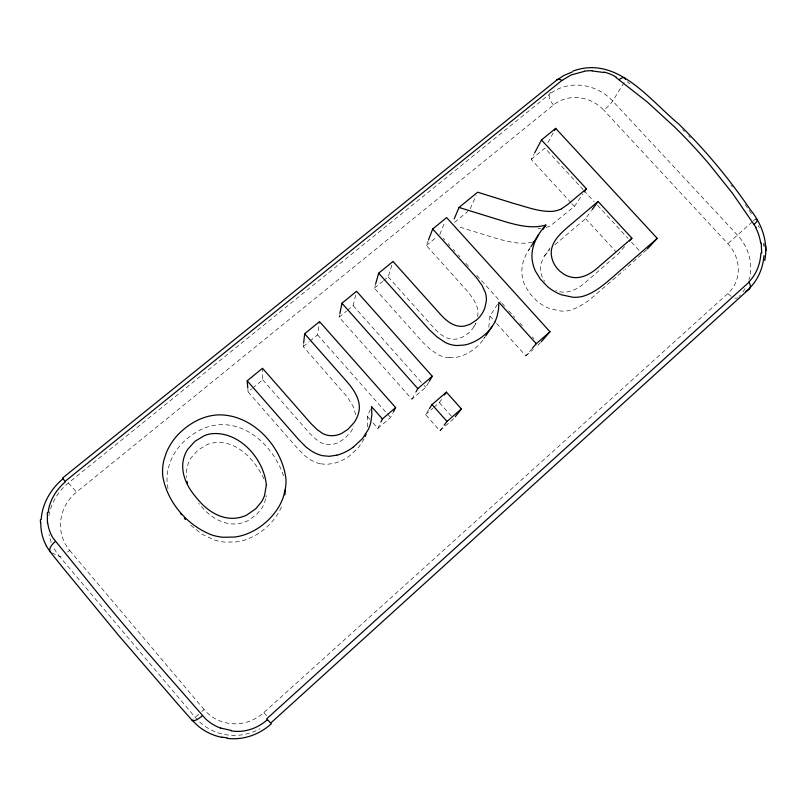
<?xml version="1.0" encoding="UTF-8"?>
<svg xmlns="http://www.w3.org/2000/svg" width="806" height="806" viewBox="0 0 806 806"><rect width="100%" height="100%" fill="white"/><g stroke="black" fill="none" stroke-linecap="round" stroke-linejoin="round"><path stroke-width="0.6" stroke-dasharray="4.03 3.02" d="M367.566 426.938L367.395 416.531L371.032 407.675M355.658 414.687L353.26 406.597L347.819 397.61L303.257 346.6L303.63 343.104M477.666 316.677L477.877 314.803A23.334 22.266 28.6 0 0 476.91 306.512L473.827 299.872L468.508 292.417L426.364 245.498L428.057 241.095M265.99 497.201L266.232 495.489M309.917 341.119L317.544 334.863L319.529 321.604M428.732 382.286L425.79 387.323L411.906 399.222L339.104 317.161L339.578 314.834M488.829 327.236L489.907 316.012L498.843 302.27M347.527 310.239L353.139 305.625L356.574 291.288M265.658 498.874L264.731 502.108A29.943 29.268 -24.9 0 1 261.859 508.123L256.328 514.802L247.664 520.837A29.893 29.218 -25.3 0 1 239.664 523.437C225.287 526.227 211.414 518.077 202.276 507.528A95.974 94.03 -8.5 0 1 198.77 503.438M168.313 468.034L170.529 461.264A56.692 55.241 -22.7 0 1 182.247 443.209C189.823 435.512 199.163 429.316 209.631 426.394A48.31 47.04 -20.9 0 1 219.877 424.691C250.424 423.281 275.672 450.181 284.065 477.575M449.254 357.723A26.85 25.732 29.2 0 1 438.242 354.741L430.283 349.371L422.797 342.298L374.397 288.175L375.717 283.571M383.585 280.629L388.19 276.851L393.016 261.466M439.804 234.465L444.811 222.093M470.19 208.814L476.165 195.526M373.027 422.928L377.863 428.409L380.382 423.14M550.498 92.186L549.42 94.322L68.399 482.965A53.861 51.282 -30.8 0 0 48.42 518.46M377.863 428.409L390.578 417.508L392.824 413.105M364.201 438.807L358.62 447.39L349.824 455.632A45.63 44.743 6.8 0 1 334.016 463.359L326.742 464.397L320.153 463.752M571.031 202.739L531.235 159.387L534.076 153.996M547.919 142.632L553.299 132.748M411.906 399.222L415.453 392.854M530.217 247.764C524.112 256.298 520.253 267.058 522.479 277.586A35.494 33.227 34.9 0 0 525.119 285.828L529.844 293.565L536.605 300.709A41.428 38.738 35.1 0 0 550.347 308.779L561.329 311.096A31.575 29.58 35.6 0 0 570.447 310.229L578.224 307.217L588.612 300.628L623.904 270.383M624.176 82.494L612.691 101.032A9.44 1.32 -43.8 0 1 603.865 110.221A36.562 33.288 30.1 0 0 553.551 104.921L76.57 492.063A42.738 40.703 -30.9 0 0 69.679 550.387A10.952 1.703 -38.9 0 1 66.485 552.866M473.958 326.652L475.883 323.569M449.254 357.723L456.337 357.28A36.401 34.829 28.5 0 0 461.183 356.071C470.906 352.766 479.469 345.925 484.829 337.17M528.283 250.777L529.482 248.943M453.718 418.717L439.895 430.767L425.528 414.586L428.782 409.589M550.055 247.926L543.496 257.577L540.846 264.247A21.037 19.676 34.9 0 0 540.735 271.914L541.118 273.617A24.059 22.487 35.1 0 0 544.624 281.354M433.85 407.393L439.391 402.607L441.95 398.809M483.681 339.004L485.021 337.019M546.156 227.383A29.187 27.041 30.1 0 0 550.377 225.851L574.416 206.437L582.889 193.984M544.564 255.875L549.793 249.568M554.921 244.722L585.63 218.638L591.483 210.557M439.895 430.767L443.441 426.102M496.587 323.428L525.824 355.869L531.446 349.32M540.604 342.55L537.159 345.996M624.61 246.586L618.121 254.041L585.398 282.372C578.083 288.941 567.908 294.422 557.873 291.228A20.996 19.636 35.2 0 1 555.656 290.452M646.593 249.779L624.841 269.567M201.782 711.537L204.059 709.512A43.443 41.761 -58.5 0 0 263.884 712.544L727.899 293.475A37.187 33.973 41.6 0 0 727.858 243.694L603.865 110.221M752.32 221.811L727.858 243.694M753.247 220.975L755.101 219.313M198.75 714.237L192.785 719.405M525.824 355.869L533.381 349.28M425.528 414.586L432.923 408.199M320.143 463.793A35.212 34.608 8.2 0 1 309.716 459.279L304.567 455.511L297.404 448.277L248.097 391.887L251.764 388.875M252.681 388.119L262.776 379.838L262.494 368.282M303.257 346.6L308.97 341.905M339.104 317.161L346.59 311.005M374.397 288.175L382.669 281.385M426.364 245.498L436.923 236.823M454.574 222.335L467.802 211.474M531.235 159.387L544.937 148.123L583.121 189.622M532.373 242.173C520.616 244.893 508.515 241.76 497.181 238.647L457.717 226.506M540.786 228.35L537.955 228.41M51.695 552.815L59.594 556.503L195.213 717.35A54.758 52.632 -58.4 0 0 260.046 728.735M68.399 482.965L76.57 492.063M190.71 525.18L201.832 534.106L214.527 540.07A49.216 48.058 -25.4 0 0 225.247 542.146L235.987 541.934A49.116 47.957 -25.4 0 0 246.273 539.526C259.623 534.67 271.199 524.988 278.503 512.817A51.292 50.113 -23.8 0 0 282.503 504.183M682.611 129.716L684.324 131.449M688.586 135.791L690.279 137.534M583.967 190.538L594.153 201.601M597.538 205.298L628.086 238.485M631.481 242.173L639.118 250.475M571.877 203.666L574.416 206.437M585.63 218.638L616.086 251.825M443.169 238.193L444.852 240.047M448.207 243.775L449.889 245.639M453.254 249.366L454.937 251.23M458.302 254.948L459.984 256.812M465.878 263.33L470.079 267.985M476.809 275.44L501.201 302.441M502.037 303.368L504.566 306.169M508.767 310.824L514.651 317.342M519.699 322.924L523.91 327.579M532.313 336.898L533.995 338.762M489.907 316.012L495.75 322.501M388.19 276.851L433.86 327.881C438.595 333.1 444.428 338.218 451.692 339.114A18.609 17.792 28.9 0 0 457.022 338.933L462.241 337.24L468.346 333.2A30.114 28.754 27.8 0 0 475.742 323.236M353.139 305.625L423.291 384.502M424.117 385.439L425.79 387.323M439.391 402.607L452.922 417.82M317.544 334.863L386.427 412.813M387.263 413.75L390.578 417.508M367.395 416.531L369.813 419.271M262.776 379.838L309.303 432.943L315.337 438.827L320.556 442.484A17.913 17.591 8.4 0 0 328.606 444.6L330.974 444.509A22.759 22.336 8.7 0 0 338.953 442.262L344.908 438.323L350.711 431.956A29.913 29.308 8.3 0 0 353.915 425.88M263.884 712.544L267.018 716.292M69.679 550.387L204.059 709.512M730.901 185.037L732.372 186.982M263.935 478.955C255.008 459.954 236.511 439.361 213.419 442.837A29.852 29.046 -21.1 0 0 206.961 444.67L198.014 450.091L191.072 457.798A29.691 28.885 -21.5 0 0 188.141 463.752L186.569 470.372L186.418 477.595M168.011 488.718L167.195 483.499A47.262 45.972 -22.6 0 1 168.313 468.034M247.895 389.429L248.097 391.887M553.551 104.921A9.239 4.131 52.6 0 1 549.42 94.322A46.023 41.872 30.1 0 1 612.691 101.032L737.47 235.12A46.819 42.738 41.5 0 1 748.945 279.672M54.224 548.705A53.861 51.282 -30.8 0 0 59.594 556.503A10.952 1.703 -38.9 0 0 63.261 555.032M51.272 542.378A53.861 51.282 -30.8 0 1 48.995 534.459M740.361 295.016A46.819 42.738 41.5 0 1 739.031 296.417M745.137 288.508A46.819 42.738 41.5 0 1 742.88 291.933M737.641 297.746A9.41 4.272 46 0 1 734.74 298.049M731.183 296.336A9.41 4.272 46 0 1 727.899 293.475M627.219 81.749A261.819 110.09 48.9 0 1 629.859 83.733M758.305 225.69A52.592 47.403 88.6 0 1 759.312 227.816M745.157 204.573A261.547 109.918 49.2 0 1 751.857 214.396"/><path stroke-width="1.21" d="M761.72 253.024L761.186 242.918M40.36 522.087L40.461 519.527M47.322 512.747L47.473 523.023M303.63 343.104L304.658 333.775L319.529 321.604L395.635 407.594L393.388 412.007M764.733 260.499C768.44 242.405 761.892 223.826 750.416 209.792C729.309 178.932 705.351 149.997 678.581 123.882C649.021 99.44 616.963 54.939 572.865 71.109M339.82 313.675L341.966 303.237L356.574 291.288L432.258 376.251L429.316 381.278M375.717 283.571L378.679 273.204L393.016 261.466L440.58 314.521C445.517 319.942 451.592 325.271 459.148 326.208A19.364 18.457 28.9 0 0 464.689 326.027L470.12 324.274L476.457 320.083A31.343 29.822 27.8 0 0 484.869 307.852L486.34 301.001A24.281 23.092 28.6 0 0 485.313 292.397L482.109 285.495L476.568 277.758L432.691 229.005L446.635 217.59L549.984 331.76L541.39 341.643M428.48 239.997L432.691 229.005M454.171 218.93L459.027 207.454L477.656 192.201L513.513 203.384C526.177 206.759 538.902 211.938 552.211 211.374A30.336 27.988 30.1 0 0 561.5 208.875M380.885 422.092L382.407 418.929L395.635 407.594M534.65 152.918L541.481 139.982L555.687 128.356L657.222 238.375L647.409 248.903M554.488 130.552L555.687 128.356M416.047 391.797L417.82 388.613L432.258 376.251M459.027 207.454L506.269 222.033C519.014 225.67 532.756 228.884 545.853 225.076C536.746 235.03 529.673 248.631 532.635 262.464A36.905 34.416 34.8 0 0 535.385 271.007L540.312 279.047L547.355 286.462A43.081 40.119 35 0 0 561.651 294.855L573.056 297.273A32.834 30.638 35.5 0 0 582.537 296.396C593.085 293.515 601.8 286.402 610.001 279.481L657.222 238.375M485.696 336.031L493.604 324.234A40.905 38.96 28.4 0 0 497.161 316.093L498.541 309.423L498.843 302.27L536.262 343.709L532.242 348.383M530.862 246.757L538.599 234.667M543.214 229.186L545.853 225.076M429.427 408.592L432.026 404.592L446.433 392.159L461.364 408.924L455.249 416.762M444.509 395.011L446.433 392.159M584.3 191.909L586.415 188.795L541.481 139.982M492.416 326.128C486.743 334.258 478.462 340.666 469.042 343.83A37.892 36.129 28.5 0 1 464.004 345.079L456.629 345.532A27.948 26.699 29.2 0 1 445.174 342.419L436.882 336.827L429.084 329.473L378.679 273.204M592.219 209.55L598.082 201.46L631.904 238.203L629.476 241.004M444.146 425.165L446.987 421.437L461.364 408.924M749.479 288.719L270.756 723.032L267.965 720.201L266.715 718.801L749.006 282.191A9.652 4.493 45.9 0 1 749.479 288.719L745.54 291.722M536.262 343.709L549.984 331.76M631.904 238.203L598.002 267.521C590.405 274.332 579.826 279.984 569.429 276.66A21.833 20.331 35.1 0 1 563.847 274.191L559.797 271.138A28.119 26.155 35 0 1 557.309 268.549A25.016 23.283 35 0 1 551.959 258.373L551.596 256.61A21.883 20.372 34.8 0 1 551.677 248.661C553.722 239.725 560.855 233.206 567.464 227.393L598.082 201.46M586.415 188.795L567.948 204.291L561.48 208.835M247.795 388.19L247.19 380.805L262.494 368.282L310.985 423.573L317.272 429.709L322.712 433.517A18.659 18.296 9.8 0 0 331.105 435.714L333.573 435.633A23.717 23.233 9.9 0 0 341.875 433.306L348.081 429.205L354.126 422.586A31.162 30.477 9.5 0 0 357.935 414.919C362.801 402.315 354.207 389.842 346.157 380.805L304.658 333.775M572.31 71.936L563.817 75.502L556.372 80.409L62.576 478.029L64.369 480.527L65.064 481.384L561.883 80.469L571.293 74.887L584.3 71.371M353.209 447.219L362.378 438.655L368.181 429.729A39.293 38.487 10.3 0 0 370.78 422.475L371.878 414.758L371.485 406.567L382.407 418.929M336.727 455.189L329.17 456.317L322.299 455.652A36.693 36.008 9.6 0 1 311.418 450.987L306.048 447.058L298.583 439.522L247.19 380.805M533.32 241.971L534.287 241.75M592.148 70.928L603.835 72.5M227.242 737.883L221.862 737.117M231.413 730.498L220.612 728.02M616.106 77.578L647.268 101.989L674.431 126.844A242.646 102.836 49.1 0 1 708.635 163.457L732.372 193.138L756.199 227.735M47.735 522.963A53.549 44.814 -29.9 0 0 53.055 538.106L107.672 605.427A273.728 15.888 49.5 0 0 144.959 649.616L205.56 718.851A54.405 49.216 -59.3 0 0 220.572 728.13M46.365 546.095L50.566 552.281A295.641 18.901 49.6 0 0 62.294 566.971L118.502 635.279L178.438 704.807A295.298 18.87 49.5 0 0 191.969 720.09L197.772 725.743A61.75 57.125 -57.3 0 0 221.811 737.329M341.966 303.237L417.82 388.613M432.026 404.592L446.987 421.437M184.242 518.137L185.42 519.538M180.403 513.311L181.461 514.681M187.022 481.353L187.496 483.257M366.025 434.212A37.701 37.005 9.1 0 1 365.199 436.53M353.189 447.189A47.554 46.536 8.2 0 1 336.747 455.249M285.294 490.108A45.529 44.521 -23.7 0 1 284.82 494.904M556.372 80.409A9.471 4.342 52.9 0 1 561.883 80.469M41.207 519.437A54.868 45.569 -38.9 0 1 63.14 478.623M271.37 723.758A55.745 51.292 -50.4 0 1 227.151 738.377M763.967 255.653A47.584 40.371 -88.7 0 1 749.278 288.427M755.575 219.262A9.994 2.72 -32.5 0 1 754.184 224.34M619.169 79.633A9.853 4.01 -53.7 0 1 625.416 79.391M50.566 552.281A11.445 5.249 -37 0 1 55.413 541.441M202.427 715.647A11.606 3.587 -43 0 1 191.969 720.09M267.431 719.667A44.129 39.565 -50 0 1 231.312 730.901M760.864 253.044A37.66 30.618 -82.2 0 1 748.834 281.929M755.827 227.987A46.536 41.529 -82.1 0 1 760.683 243.029M763.826 243.744A52.592 47.403 88.6 0 1 764.098 246.112M48.148 512.626A43.302 33.983 -39.1 0 1 65.417 481.797M604.047 72.026A46.657 39.131 -14.5 0 1 616.409 77.235M584.279 71.17A41.096 32.321 -8.7 0 1 592.178 70.716M46.466 546.035A60.762 52.612 -32.4 0 1 40.774 522.046M266.343 484.98L264.519 495.559A31.222 30.497 -23.3 0 1 261.517 501.826L255.754 508.767L246.717 515.054A31.172 30.447 -23.7 0 1 238.364 517.754C223.363 520.666 208.895 512.163 199.364 501.151A100.035 97.889 -6.7 0 1 193.964 494.693C185.33 483.953 179.456 469.132 184.634 455.541A30.971 30.094 -20.1 0 1 187.697 449.345L194.941 441.315L204.281 435.683A31.132 30.255 -19.7 0 1 211.011 433.779C239.009 430.585 263.945 458.725 266.343 484.98M285.475 488.063L283.823 495.368A53.488 52.219 -22.2 0 1 278.886 506.722C271.259 519.396 259.189 529.482 245.266 534.539A51.221 49.982 -23.8 0 1 234.526 537.048L223.312 537.259A51.332 50.083 -23.8 0 1 212.129 535.083C187.486 525.804 167.114 502.249 162.762 476.094A49.297 47.897 -21.2 0 1 163.94 459.984L166.258 452.932A59.12 57.569 -21.2 0 1 178.499 434.142C186.408 426.132 196.16 419.694 207.071 416.662A50.385 49.015 -19.4 0 1 217.751 414.899C252.207 413.79 282.12 446.292 285.969 479.056A47.473 46.395 -22 0 1 285.475 488.063M765.7 250.898L765.569 246.142L765.69 250.918"/></g></svg>
